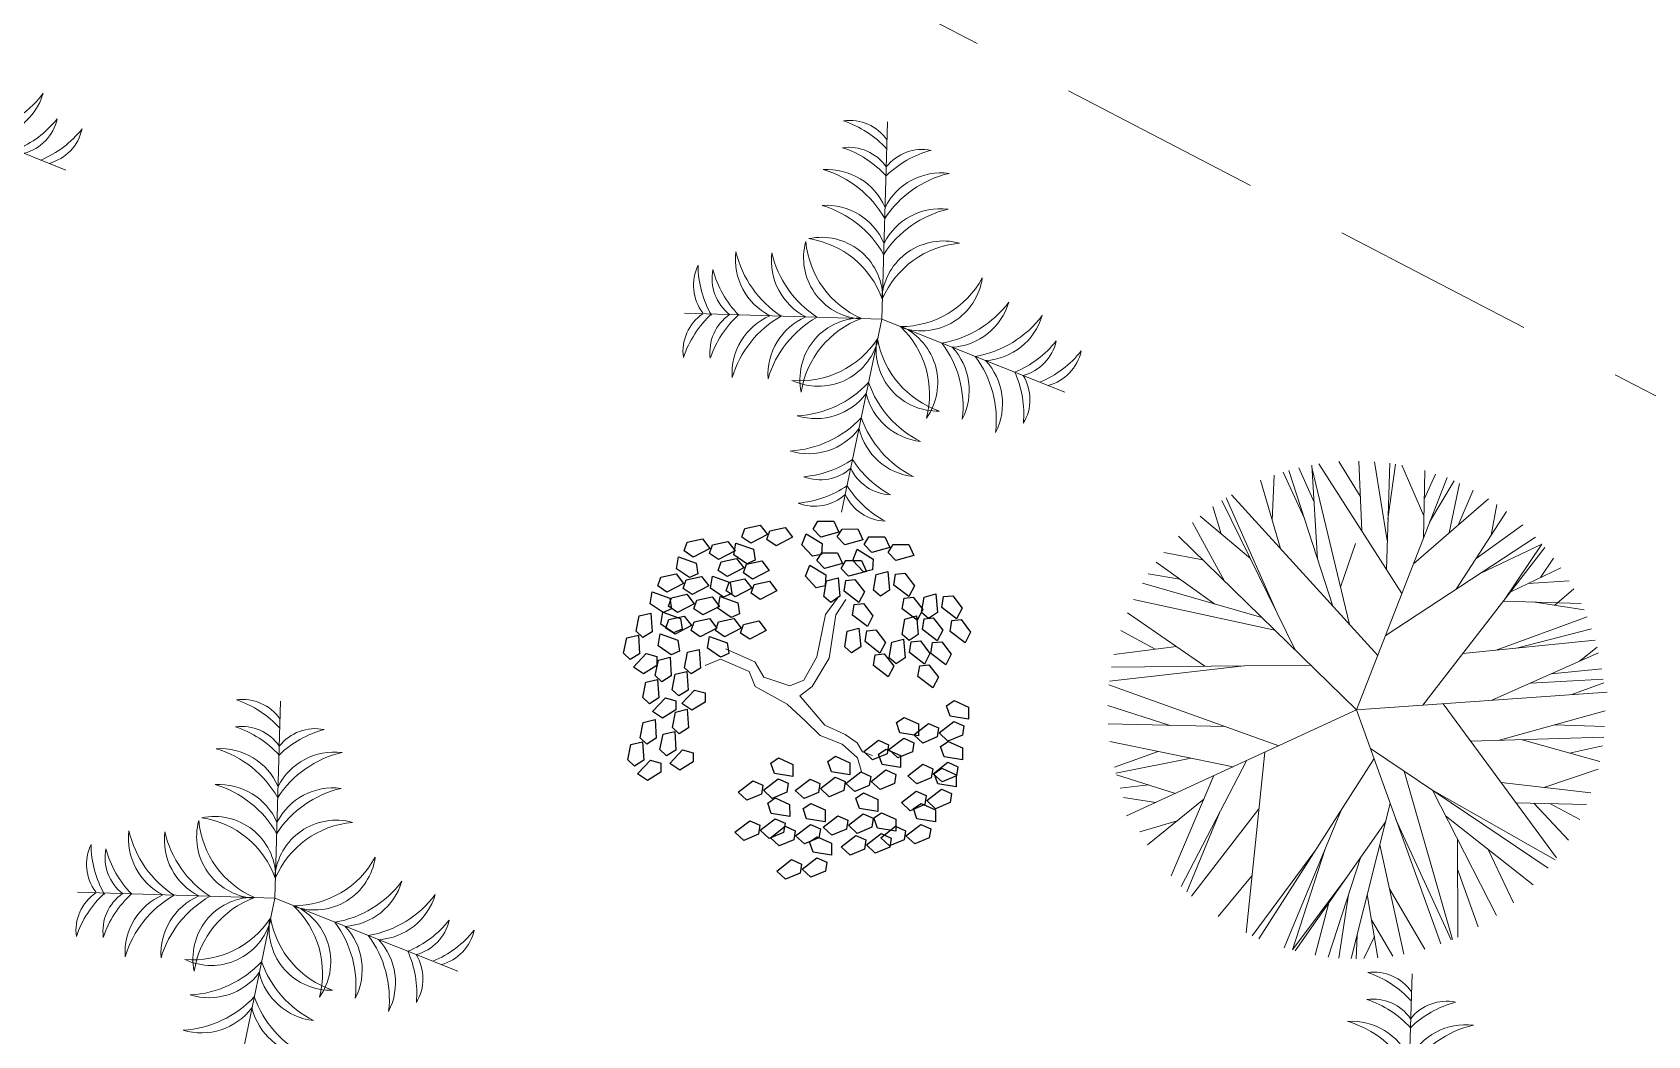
# Model space of a CAD drawing. Header units: millimetres. Extents: x 997 to 4249, y 599 to 1440.
# Drawn here: x 1678.19 to 1703.17, y 803.02 to 818.53 of the extents above; entities that cross this region are included whole.
import ezdxf

# ---------------------------------------------------------------- set-up
doc = ezdxf.new("R2010")
doc.units = ezdxf.units.MM
doc.linetypes.add('Continuo', pattern=[0])
doc.linetypes.add('DASHED', pattern=[19.05, 12.7, -6.35])
doc.layers.add('cercas existentes', color=18, linetype='Continuous')
doc.layers.add('taludes', color=9, linetype='Continuous')

# ---------------------------------------------------------------- blocks, each defined once
blk = doc.blocks.new('L', base_point=(1.3683, 0.5913))
at = {"linetype": 'Continuo'}
for p, q in [((1.2809, 0.65), (1.3117, 0.675)), ((1.2937, 0.5998), (1.2809, 0.65)), ((1.3117, 0.675), (1.3419, 0.6213)), ((1.2753, 0.5668), (1.3061, 0.5917)), ((1.3225, 0.5909), (1.2937, 0.5998)), ((1.3061, 0.5917), (1.3362, 0.538)), ((1.3419, 0.6213), (1.3225, 0.5909)), ((1.2881, 0.5166), (1.2753, 0.5668)), ((1.3362, 0.538), (1.3169, 0.5076)), ((1.337, 0.4891), (1.3557, 0.5478)), ((1.3557, 0.5478), (1.3911, 0.5544)), ((1.3911, 0.5544), (1.4042, 0.5272)), ((1.3169, 0.5076), (1.2881, 0.5166)), ((1.3763, 0.4836), (1.337, 0.4891)), ((1.4042, 0.5272), (1.3763, 0.4836))]:
    blk.add_line(p, q, dxfattribs=at)
blk = doc.blocks.new('gtfoods1')
at = {"layer": 'taludes', "linetype": 'Continuous', "lineweight": 5}
for p, q in [((-245.746, 155.484, 12.071), (-248.58, 156.614, 12.071)), ((-233.038, 156.228, 12.071), (-233.13, 153.179, 12.071)), ((-236.179, 153.271, 12.071), (-233.13, 153.179, 12.071)), ((-233.75, 150.192, 12.071), (-233.13, 153.179, 12.071)), ((-230.296, 152.049, 12.071), (-233.13, 153.179, 12.071)), ((-242.425, 147.274, 12.071), (-242.517, 144.224, 12.071)), ((-245.566, 144.317, 12.071), (-242.517, 144.224, 12.071)), ((-243.138, 141.237, 12.071), (-242.517, 144.224, 12.071)), ((-239.683, 143.095, 12.071), (-242.517, 144.224, 12.071)), ((-224.929, 143.058, 12.071), (-225.021, 140.009, 12.071))]:
    blk.add_line(p, q, dxfattribs=at)
at = {"layer": 'taludes', "lineweight": 5, "extrusion": (-0.01642, -0.01246, 0.999788)}
for p, q in [((-226.39, 149.468, 12.094), (-226.479, 150.922, 12.111)), ((-225.086, 148.937, 12.109), (-226.369, 150.941, 12.113)), ((-225.729, 150.444, 12.117), (-226.059, 150.975, 12.118)), ((-225.705, 149.904, 12.111), (-225.753, 150.984, 12.124)), ((-225.311, 149.758, 12.116), (-225.51, 150.974, 12.127)), ((-225.325, 149.31, 12.11), (-225.274, 150.95, 12.131)), ((-225.301, 150.087, 12.12), (-225.183, 150.937, 12.132)), ((-224.745, 150.138, 12.13), (-225.085, 150.92, 12.134)), ((-226.965, 149.633, 12.087), (-227.272, 150.687, 12.095)), ((-227.09, 150.064, 12.09), (-227.061, 150.768, 12.099)), ((-226.594, 150.098, 12.099), (-226.919, 150.815, 12.102)), ((-226.153, 148.74, 12.089), (-226.835, 150.839, 12.104)), ((-226.444, 150.349, 12.104), (-226.678, 150.88, 12.107)), ((-225.896, 148.457, 12.09), (-226.477, 150.887, 12.11)), ((-225.788, 147.137, 12.075), (-224.387, 150.728, 12.143)), ((-224.752, 149.793, 12.125), (-224.731, 150.836, 12.138)), ((-224.74, 150.397, 12.133), (-224.564, 150.784, 12.141)), ((-224.656, 150.04, 12.13), (-224.279, 150.676, 12.144)), ((-227.039, 148.687, 12.074), (-227.804, 150.414, 12.083)), ((-225.46, 147.977, 12.091), (-227.72, 150.464, 12.085)), ((-224.907, 149.396, 12.118), (-223.747, 150.398, 12.149)), ((-224.353, 149.874, 12.133), (-224.192, 150.638, 12.145)), ((-224.215, 149.994, 12.136), (-223.981, 150.533, 12.147)), ((-227.878, 149.858, 12.075), (-228.007, 150.281, 12.078)), ((-226.729, 148.055, 12.071), (-227.868, 150.374, 12.081)), ((-224.244, 149.002, 12.124), (-223.466, 150.204, 12.151)), ((-223.703, 149.838, 12.143), (-223.615, 150.312, 12.15)), ((-227.827, 149.127, 12.066), (-228.323, 150.032, 12.069)), ((-227.428, 149.479, 12.077), (-228.204, 150.132, 12.073)), ((-223.935, 149.48, 12.135), (-223.214, 149.996, 12.153)), ((-225.788, 147.137, 12.075), (-228.542, 149.825, 12.063)), ((-226.034, 149.032, 12.095), (-225.803, 149.71, 12.107)), ((-225.342, 148.28, 12.097), (-223.02, 149.808, 12.154)), ((-224.76, 147.21, 12.093), (-222.873, 149.647, 12.154)), ((-223.876, 149.245, 12.133), (-222.919, 149.7, 12.154)), ((-222.919, 149.7, 12.154), (-223.514, 148.819, 12.133)), ((-227.976, 148.773, 12.059), (-228.886, 149.419, 12.053)), ((-228.166, 149.458, 12.065), (-228.767, 149.573, 12.056)), ((-222.941, 149.184, 12.147), (-222.74, 149.483, 12.154)), ((-228.517, 149.157, 12.055), (-229.009, 149.242, 12.048)), ((-223.403, 148.963, 12.137), (-222.63, 149.333, 12.154)), ((-227.249, 148.563, 12.069), (-229.099, 149.096, 12.045)), ((-223.133, 149.092, 12.143), (-222.499, 149.132, 12.154)), ((-222.722, 148.755, 12.146), (-222.427, 149.008, 12.154)), ((-228.132, 147.811, 12.045), (-229.33, 148.64, 12.036)), ((-227.05, 148.368, 12.07), (-229.237, 148.842, 12.04)), ((-223.514, 148.819, 12.133), (-222.312, 148.784, 12.153)), ((-223.059, 148.806, 12.141), (-222.267, 148.686, 12.152)), ((-223.629, 148.06, 12.122), (-222.22, 148.575, 12.152)), ((-223.294, 148.094, 12.128), (-222.151, 148.391, 12.15)), ((-228.902, 148.074, 12.036), (-229.434, 148.365, 12.03)), ((-224.142, 148.009, 12.113), (-222.095, 148.214, 12.149)), ((-228.571, 148.115, 12.041), (-229.538, 147.995, 12.024)), ((-223.696, 147.286, 12.111), (-222.043, 148.019, 12.147)), ((-222.337, 147.889, 12.141), (-222.065, 148.105, 12.148)), ((-227.526, 147.818, 12.055), (-229.609, 147.583, 12.018)), ((-226.496, 147.828, 12.072), (-229.578, 147.796, 12.021)), ((-222.777, 147.694, 12.131), (-221.994, 147.774, 12.145)), ((-226.991, 146.582, 12.048), (-229.616, 147.522, 12.017)), ((-225.788, 147.137, 12.075), (-221.913, 147.412, 12.142)), ((-223.098, 147.551, 12.124), (-221.971, 147.613, 12.144)), ((-222.458, 147.373, 12.133), (-221.963, 147.553, 12.143)), ((-228.668, 146.898, 12.025), (-229.634, 147.207, 12.013)), ((-224.445, 147.232, 12.098), (-222.694, 144.85, 12.097)), ((-227.82, 146.879, 12.038), (-229.629, 146.919, 12.009)), ((-225.788, 147.137, 12.075), (-229.342, 145.497, 11.996)), ((-225.788, 147.137, 12.075), (-224.482, 143.518, 12.051)), ((-223.597, 146.664, 12.105), (-221.941, 147.121, 12.138)), ((-222.723, 146.906, 12.122), (-221.95, 146.878, 12.135)), ((-227.697, 146.256, 12.033), (-229.603, 146.646, 12.006)), ((-224.018, 146.652, 12.098), (-221.964, 146.715, 12.133)), ((-223.225, 146.676, 12.111), (-222.025, 146.337, 12.127)), ((-228.856, 146.493, 12.017), (-229.531, 146.249, 12.002)), ((-227.205, 146.483, 12.044), (-227.495, 143.69, 12.004)), ((-225.573, 146.54, 12.071), (-222.821, 144.688, 12.093)), ((-222.492, 146.469, 12.121), (-221.981, 146.583, 12.131)), ((-228.343, 146.388, 12.024), (-229.509, 146.16, 12.002)), ((-227.491, 146.351, 12.037), (-228.497, 144.406, 11.996)), ((-225.516, 146.383, 12.07), (-227.297, 143.598, 12.006)), ((-225.05, 146.188, 12.075), (-224.301, 143.588, 12.055)), ((-222.888, 145.936, 12.108), (-222.051, 146.221, 12.125)), ((-228.585, 145.846, 12.013), (-229.501, 146.131, 12.001)), ((-229.004, 145.977, 12.008), (-229.44, 145.928, 12)), ((-227.993, 146.12, 12.026), (-228.656, 144.573, 11.996)), ((-224.614, 145.895, 12.079), (-222.717, 144.82, 12.097)), ((-224.614, 145.895, 12.079), (-223.62, 143.959, 12.071)), ((-223.549, 146.013, 12.098), (-222.162, 145.852, 12.119)), ((-228.89, 145.706, 12.006), (-229.389, 145.784, 11.999)), ((-228.149, 145.755, 12.019), (-229.018, 145.049, 11.996)), ((-225.266, 145.689, 12.066), (-225.87, 143.291, 12.026)), ((-223.32, 145.702, 12.098), (-222.23, 145.673, 12.115)), ((-223.044, 145.695, 12.102), (-222.51, 145.123, 12.104)), ((-222.798, 145.688, 12.106), (-222.333, 145.444, 12.111)), ((-228.563, 145.419, 12.008), (-229.14, 145.25, 11.996)), ((-227.908, 145.545, 12.02), (-228.411, 144.323, 11.997)), ((-227.296, 145.606, 12.031), (-228.34, 144.259, 11.997)), ((-226.018, 145.598, 12.052), (-226.907, 143.456, 12.011)), ((-225.335, 145.412, 12.061), (-226.737, 143.409, 12.013)), ((-225.177, 145.444, 12.064), (-224.321, 143.58, 12.055)), ((-224.412, 145.501, 12.077), (-223.054, 144.43, 12.086)), ((-226.43, 144.953, 12.037), (-227.4, 143.644, 12.005)), ((-226.272, 144.987, 12.04), (-226.779, 143.428, 12.013)), ((-225.426, 145.053, 12.055), (-225.057, 143.36, 12.04)), ((-224.226, 145.138, 12.076), (-224.222, 143.623, 12.057)), ((-223.751, 144.98, 12.082), (-223.358, 144.154, 12.078)), ((-225.718, 144.866, 12.048), (-226.226, 143.315, 12.02)), ((-224.225, 144.675, 12.07), (-223.905, 143.782, 12.064)), ((-227.403, 144.577, 12.017), (-227.928, 143.941, 12)), ((-225.952, 144.531, 12.04), (-226.779, 143.428, 12.013)), ((-226.216, 144.154, 12.031), (-226.428, 143.344, 12.017)), ((-225.91, 144.28, 12.037), (-226.063, 143.3, 12.023)), ((-225.62, 144.281, 12.042), (-225.455, 143.304, 12.033)), ((-225.277, 144.371, 12.049), (-224.733, 143.437, 12.046)), ((-225.779, 143.651, 12.032), (-225.792, 143.29, 12.027)), ((-225.555, 143.893, 12.038), (-225.223, 143.331, 12.037)), ((-225.511, 143.633, 12.036), (-225.672, 143.292, 12.029))]:
    blk.add_line(p, q, dxfattribs=at)
at = {"layer": 'taludes', "linetype": 'Continuo', "lineweight": 5, "extrusion": (-0.012368, -0.016489, 0.999788)}
for p, q in [((-233.997, 148.612, 12.097), (-233.815, 148.863, 12.103)), ((-233.838, 148.607, 12.099), (-233.686, 148.845, 12.104)), ((-234.133, 147.955, 12.084), (-233.997, 148.612, 12.097)), ((-233.945, 147.936, 12.086), (-233.838, 148.607, 12.099)), ((-235.623, 147.921, 12.065), (-235.858, 147.821, 12.061)), ((-235.181, 147.732, 12.068), (-235.623, 147.921, 12.065)), ((-235.09, 147.878, 12.071), (-235.546, 148.081, 12.069)), ((-234.332, 147.597, 12.076), (-234.133, 147.955, 12.084)), ((-234.205, 147.499, 12.076), (-233.945, 147.936, 12.086)), ((-235.087, 147.5, 12.065), (-235.181, 147.732, 12.068)), ((-234.953, 147.644, 12.069), (-235.09, 147.878, 12.071)), ((-234.552, 147.51, 12.072), (-234.953, 147.644, 12.069)), ((-234.59, 147.227, 12.067), (-235.087, 147.5, 12.065)), ((-234.552, 147.51, 12.072), (-234.332, 147.597, 12.076)), ((-234.397, 147.356, 12.071), (-234.205, 147.499, 12.076)), ((-234.59, 147.227, 12.067), (-234.309, 146.962, 12.066)), ((-234.397, 147.356, 12.071), (-234.007, 146.899, 12.068)), ((-234.309, 146.962, 12.066), (-234.084, 146.739, 12.065)), ((-234.007, 146.899, 12.068), (-233.693, 146.754, 12.07)), ((-234.084, 146.739, 12.065), (-233.741, 146.607, 12.067)), ((-233.693, 146.754, 12.07), (-233.509, 146.626, 12.07)), ((-233.741, 146.607, 12.067), (-233.502, 146.397, 12.066)), ((-233.509, 146.626, 12.07), (-233.427, 146.489, 12.069)), ((-233.502, 146.397, 12.066), (-233.437, 146.165, 12.063)), ((-233.427, 146.489, 12.069), (-233.27, 146.43, 12.07))]:
    blk.add_line(p, q, dxfattribs=at)
at = {"layer": 'taludes', "linetype": 'DASHED', "lineweight": 5, "ltscale": 0.25}
blk.add_lwpolyline([(0, 0), (-166.893, 120.779), (-198.481, 138.664), (-206.292, 144.271), (-240.409, 161.989), (-250.491, 162.784), (-255.881, 164.617), (-262.783, 165.519), (-267.413, 167.477), (-278.409, 170.104), (-300.406, 173.297), (-310.753, 169.861), (-320.828, 172.706), (-341.375, 180.171)], dxfattribs=at)
at = {"layer": 'taludes', "linetype": 'Continuous', "lineweight": 5}
for centre, radius, start, end in [((-247.408, 157.649, 12.071), 1.635, 279.638, 323.3034), ((-247.033, 156.947, 12.071), 0.975, 273.5157, 343.6605), ((-247.125, 157.259, 12.071), 1.585, 292.3431, 321.6462), ((-246.57, 156.424, 12.071), 0.704, 284.5568, 347.8912), ((-233.626, 155.548, 12.071), 0.704, 34.5568, 97.8912), ((-234.222, 154.741, 12.071), 1.585, 42.3431, 71.6462), ((-246.738, 157.105, 12.071), 1.585, 292.3431, 321.6462), ((-246.184, 156.269, 12.071), 0.704, 284.5568, 347.8912), ((-233.639, 155.132, 12.071), 0.704, 34.5568, 97.8912), ((-234.234, 154.325, 12.071), 1.585, 42.3431, 71.6462), ((-231.958, 154.257, 12.071), 1.585, 104.8875, 134.1905), ((-232.504, 155.098, 12.071), 0.704, 78.6425, 141.9769), ((-233.972, 154.518, 12.071), 0.975, 23.5157, 93.6605), ((-234.504, 153.926, 12.071), 1.635, 29.638, 73.3034), ((-231.713, 153.841, 12.071), 1.635, 103.2303, 146.8956), ((-232.209, 154.465, 12.071), 0.975, 82.8731, 153.0179), ((-233.989, 153.964, 12.071), 0.975, 23.5157, 93.6605), ((-234.521, 153.371, 12.071), 1.635, 29.638, 73.3034), ((-232.225, 153.91, 12.071), 0.975, 82.8731, 153.0179), ((-231.73, 153.287, 12.071), 1.635, 103.2303, 146.8956), ((-234.063, 153.493, 12.071), 0.951, 1.6928, 101.9014), ((-234.473, 153.001, 12.071), 1.438, 19.9333, 81.4546), ((-232.18, 153.436, 12.071), 0.951, 74.6323, 174.8409), ((-234.416, 154.1, 12.071), 0.975, 172.8731, 243.0179), ((-233.792, 154.595, 12.071), 1.635, 193.2303, 236.8956), ((-233.862, 154.083, 12.071), 0.975, 172.8731, 243.0179), ((-233.238, 154.579, 12.071), 1.635, 193.2303, 236.8956), ((-233.387, 154.129, 12.071), 0.951, 164.6323, 264.8409), ((-232.871, 154.508, 12.071), 1.438, 185.079, 246.6004), ((-231.801, 152.92, 12.071), 1.438, 95.079, 156.6004), ((-235.337, 153.704, 12.071), 0.704, 154.0494, 217.3837), ((-234.385, 154.021, 12.071), 1.585, 180.2943, 209.5974), ((-235.049, 153.805, 12.071), 0.704, 168.6425, 231.9769), ((-234.208, 154.351, 12.071), 1.585, 194.8875, 224.1905), ((-232.838, 154.502, 12.071), 1.438, 269.9333, 331.4546), ((-232.516, 153.948, 12.071), 0.951, 251.6928, 351.9014), ((-232.474, 154.42, 12.071), 1.635, 279.638, 323.3034), ((-232.099, 153.717, 12.071), 0.975, 273.5157, 343.6605), ((-235.499, 152.683, 12.071), 0.704, 124.5568, 187.8912), ((-234.692, 152.087, 12.071), 1.585, 132.3431, 161.6462), ((-235.083, 152.67, 12.071), 0.704, 124.5568, 187.8912), ((-234.276, 152.074, 12.071), 1.585, 132.3431, 161.6462), ((-234.47, 152.337, 12.071), 0.975, 113.5157, 183.6605), ((-233.877, 151.805, 12.071), 1.635, 119.638, 163.3034), ((-233.915, 152.32, 12.071), 0.975, 113.5157, 183.6605), ((-233.322, 151.788, 12.071), 1.635, 119.638, 163.3034), ((-233.444, 152.246, 12.071), 0.951, 91.6928, 191.9014), ((-232.952, 151.836, 12.071), 1.438, 109.9333, 171.4546), ((-231.958, 154.214, 12.071), 1.635, 279.638, 323.3034), ((-231.583, 153.512, 12.071), 0.975, 273.5157, 343.6605), ((-233.828, 152.018, 12.071), 1.438, 345.079, 46.6004), ((-233.214, 152.198, 12.071), 0.951, 324.6323, 64.8409), ((-234.394, 153.665, 12.071), 1.438, 265.079, 326.6004), ((-234.11, 153.091, 12.071), 0.951, 244.6323, 344.8409), ((-232.266, 152.708, 12.071), 0.951, 171.6928, 271.9014), ((-231.777, 153.121, 12.071), 1.438, 189.9333, 251.4546), ((-233.507, 151.827, 12.071), 1.635, 353.2303, 36.8956), ((-232.752, 152.079, 12.071), 0.975, 332.8731, 43.0179), ((-231.675, 153.825, 12.071), 1.585, 292.3431, 321.6462), ((-231.121, 152.989, 12.071), 0.704, 284.5568, 347.8912), ((-231.288, 153.67, 12.071), 1.585, 292.3431, 321.6462), ((-230.734, 152.835, 12.071), 0.704, 284.5568, 347.8912), ((-232.992, 151.621, 12.071), 1.635, 353.2303, 36.8956), ((-232.236, 151.873, 12.071), 0.975, 332.8731, 43.0179), ((-234.527, 153.316, 12.071), 1.635, 273.2303, 316.8956), ((-231.794, 152.748, 12.071), 1.635, 199.638, 243.3034), ((-232.518, 151.709, 12.071), 1.585, 354.8875, 24.1905), ((-231.541, 151.934, 12.071), 0.704, 328.6425, 31.9769), ((-234.148, 152.616, 12.071), 0.975, 252.8731, 323.0179), ((-232.421, 152.257, 12.071), 0.975, 193.5157, 263.6605), ((-234.64, 152.772, 12.071), 1.635, 273.2303, 316.8956), ((-231.907, 152.205, 12.071), 1.635, 199.638, 243.3034), ((-234.261, 152.072, 12.071), 0.975, 252.8731, 323.0179), ((-232.533, 151.713, 12.071), 0.975, 193.5157, 263.6605), ((-234.471, 152.321, 12.071), 1.585, 274.8875, 304.1905), ((-232.241, 151.858, 12.071), 1.585, 212.3431, 241.6462), ((-234.08, 151.398, 12.071), 0.704, 248.6425, 311.9769), ((-232.968, 151.167, 12.071), 0.704, 204.5568, 267.8912), ((-234.556, 151.914, 12.071), 1.585, 274.8875, 304.1905), ((-234.164, 150.99, 12.071), 0.704, 248.6425, 311.9769), ((-233.053, 150.759, 12.071), 0.704, 204.5568, 267.8912), ((-232.326, 151.451, 12.071), 1.585, 212.3431, 241.6462), ((-243.013, 146.594, 12.071), 0.704, 34.5568, 97.8912), ((-243.609, 145.787, 12.071), 1.585, 42.3431, 71.6462), ((-243.026, 146.178, 12.071), 0.704, 34.5568, 97.8912), ((-243.622, 145.371, 12.071), 1.585, 42.3431, 71.6462), ((-241.345, 145.302, 12.071), 1.585, 104.8875, 134.1905), ((-241.891, 146.143, 12.071), 0.704, 78.6425, 141.9769), ((-243.359, 145.564, 12.071), 0.975, 23.5157, 93.6605), ((-243.891, 144.971, 12.071), 1.635, 29.638, 73.3034), ((-241.101, 144.887, 12.071), 1.635, 103.2303, 146.8956), ((-241.596, 145.511, 12.071), 0.975, 82.8731, 153.0179), ((-243.376, 145.009, 12.071), 0.975, 23.5157, 93.6605), ((-243.908, 144.417, 12.071), 1.635, 29.638, 73.3034), ((-241.117, 144.332, 12.071), 1.635, 103.2303, 146.8956), ((-241.613, 144.956, 12.071), 0.975, 82.8731, 153.0179), ((-242.774, 145.174, 12.071), 0.951, 164.6323, 264.8409), ((-242.258, 145.554, 12.071), 1.438, 185.079, 246.6004), ((-243.45, 144.538, 12.071), 0.951, 1.6928, 101.9014), ((-243.86, 144.046, 12.071), 1.438, 19.9333, 81.4546), ((-241.567, 144.481, 12.071), 0.951, 74.6323, 174.8409), ((-241.188, 143.965, 12.071), 1.438, 95.079, 156.6004), ((-243.803, 145.146, 12.071), 0.975, 172.8731, 243.0179), ((-243.18, 145.641, 12.071), 1.635, 193.2303, 236.8956), ((-243.249, 145.129, 12.071), 0.975, 172.8731, 243.0179), ((-242.625, 145.624, 12.071), 1.635, 193.2303, 236.8956), ((-244.724, 144.75, 12.071), 0.704, 154.0494, 217.3837), ((-243.772, 145.066, 12.071), 1.585, 180.2943, 209.5974), ((-244.436, 144.85, 12.071), 0.704, 168.6425, 231.9769), ((-243.595, 145.396, 12.071), 1.585, 194.8875, 224.1905), ((-242.226, 145.547, 12.071), 1.438, 269.9333, 331.4546), ((-241.903, 144.994, 12.071), 0.951, 251.6928, 351.9014), ((-241.861, 145.465, 12.071), 1.635, 279.638, 323.3034), ((-241.486, 144.763, 12.071), 0.975, 273.5157, 343.6605), ((-244.886, 143.728, 12.071), 0.704, 124.5568, 187.8912), ((-244.08, 143.132, 12.071), 1.585, 132.3431, 161.6462), ((-244.47, 143.716, 12.071), 0.704, 124.5568, 187.8912), ((-243.664, 143.12, 12.071), 1.585, 132.3431, 161.6462), ((-243.857, 143.382, 12.071), 0.975, 113.5157, 183.6605), ((-243.264, 142.85, 12.071), 1.635, 119.638, 163.3034), ((-243.302, 143.366, 12.071), 0.975, 113.5157, 183.6605), ((-242.709, 142.834, 12.071), 1.635, 119.638, 163.3034), ((-242.831, 143.291, 12.071), 0.951, 91.6928, 191.9014), ((-242.339, 142.882, 12.071), 1.438, 109.9333, 171.4546), ((-241.345, 145.26, 12.071), 1.635, 279.638, 323.3034), ((-240.97, 144.557, 12.071), 0.975, 273.5157, 343.6605), ((-243.781, 144.71, 12.071), 1.438, 265.079, 326.6004), ((-241.164, 144.167, 12.071), 1.438, 189.9333, 251.4546), ((-243.215, 143.064, 12.071), 1.438, 345.079, 46.6004), ((-242.601, 143.244, 12.071), 0.951, 324.6323, 64.8409), ((-243.497, 144.136, 12.071), 0.951, 244.6323, 344.8409), ((-241.653, 143.753, 12.071), 0.951, 171.6928, 271.9014), ((-242.895, 142.872, 12.071), 1.635, 353.2303, 36.8956), ((-242.139, 143.124, 12.071), 0.975, 332.8731, 43.0179), ((-242.379, 142.667, 12.071), 1.635, 353.2303, 36.8956), ((-241.062, 144.87, 12.071), 1.585, 292.3431, 321.6462), ((-240.508, 144.034, 12.071), 0.704, 284.5568, 347.8912), ((-240.675, 144.716, 12.071), 1.585, 292.3431, 321.6462), ((-240.121, 143.88, 12.071), 0.704, 284.5568, 347.8912), ((-241.624, 142.919, 12.071), 0.975, 332.8731, 43.0179), ((-241.905, 142.755, 12.071), 1.585, 354.8875, 24.1905), ((-243.914, 144.361, 12.071), 1.635, 273.2303, 316.8956), ((-241.181, 143.794, 12.071), 1.635, 199.638, 243.3034), ((-240.928, 142.98, 12.071), 0.704, 328.6425, 31.9769), ((-243.535, 143.661, 12.071), 0.975, 252.8731, 323.0179), ((-241.808, 143.302, 12.071), 0.975, 193.5157, 263.6605), ((-225.517, 142.378, 12.071), 0.704, 34.5568, 97.8912), ((-226.113, 141.571, 12.071), 1.585, 42.3431, 71.6462), ((-244.027, 143.818, 12.071), 1.635, 273.2303, 316.8956), ((-241.294, 143.25, 12.071), 1.635, 199.638, 243.3034), ((-225.53, 141.962, 12.071), 0.704, 34.5568, 97.8912), ((-226.125, 141.155, 12.071), 1.585, 42.3431, 71.6462), ((-243.648, 143.118, 12.071), 0.975, 252.8731, 323.0179), ((-241.921, 142.759, 12.071), 0.975, 193.5157, 263.6605), ((-223.849, 141.086, 12.071), 1.585, 104.8875, 134.1905), ((-224.395, 141.928, 12.071), 0.704, 78.6425, 141.9769), ((-225.863, 141.348, 12.071), 0.975, 23.5157, 93.6605), ((-226.395, 140.756, 12.071), 1.635, 29.638, 73.3034), ((-223.605, 140.671, 12.071), 1.635, 103.2303, 146.8956), ((-224.1, 141.295, 12.071), 0.975, 82.8731, 153.0179)]:
    blk.add_arc(centre, radius, start, end, dxfattribs=at)
at = {"layer": 'taludes', "linetype": 'Continuo', "lineweight": 5, "extrusion": (-0.012368, -0.016489, 0.999788)}
for p, xscale, yscale, zscale, rotation in [((-276.854, -20.397, 12.538), 4.693247904986873, 4.693247904986873, 4.693247904986873, 292.8731664010561), ((-277.659, -21.061, 12.538), 4.693247905292083, 4.693247905292083, 4.693247905292083, 305.0710582407918), ((-276.079, -20.116, 12.538), 4.693247904986873, 4.693247904986873, 4.693247904986873, 292.8731664010561), ((-278.242, -21.766, 12.538), 4.693247905292083, 4.693247905292083, 4.693247905292083, 305.0710582407918), ((-276.516, -20.752, 12.538), 4.693247904986873, 4.693247904986873, 4.693247904986873, 292.8731664010561), ((-277.641, -21.691, 12.538), 4.693247905292083, 4.693247905292083, 4.693247905292083, 305.0710582407918), ((-275.651, -20.525, 12.538), 4.693247905158423, 4.693247905158423, 4.693247905158423, 240.0875733262941), ((-278.243, -22.443, 12.538), 4.693247905292083, 4.693247905292083, 4.693247905292083, 305.0710582407918), ((-277.356, -21.87, 12.538), 4.693247905292083, 4.693247905292083, 4.693247905292083, 305.0710582407918), ((-276.209, -21.064, 12.538), 4.693247905158423, 4.693247905158423, 4.693247905158423, 240.0875733262941), ((-277.923, -22.597, 12.538), 4.693247905292083, 4.693247905292083, 4.693247905292083, 305.0710582407918), ((-274.85, -20.358, 12.538), 4.693247905158423, 4.693247905158423, 4.693247905158423, 240.0875733262941), ((-278.202, -23.206, 12.538), 4.693247905007419, 4.693247905007419, 4.693247905007419, 11.23182489907098), ((-274.885, -20.811, 12.538), 4.693247905158423, 4.693247905158423, 4.693247905158423, 240.0875733262941), ((-277.753, -22.89, 12.538), 4.693247905292083, 4.693247905292083, 4.693247905292083, 305.0710582407918), ((-277.118, -22.461, 12.538), 4.693247905292083, 4.693247905292083, 4.693247905292083, 305.0710582407918), ((-275.483, -21.494, 12.538), 4.693247905158423, 4.693247905158423, 4.693247905158423, 240.0875733262941), ((-277.265, -23.207, 12.538), 4.693247905007419, 4.693247905007419, 4.693247905007419, 11.23182489907098), ((-274.83, -21.217, 12.538), 4.693247905158423, 4.693247905158423, 4.693247905158423, 240.0875733262941), ((-277.554, -23.575, 12.538), 4.693247905007419, 4.693247905007419, 4.693247905007419, 11.23182489907098), ((-276.86, -24.06, 12.538), 4.693247905007419, 4.693247905007419, 4.693247905007419, 11.23182489907098), ((-274.067, -21.473, 12.538), 4.693247904105663, 4.693247904105663, 4.693247904105663, 135.1959007807611), ((-277.162, -24.486, 12.538), 4.693247905007419, 4.693247905007419, 4.693247905007419, 11.23182489907098), ((-274.532, -22.145, 12.538), 4.693247904105663, 4.693247904105663, 4.693247904105663, 135.1959007807611), ((-273.762, -22.033, 12.538), 4.693247904105663, 4.693247904105663, 4.693247904105663, 135.1959007807611), ((-275.71, -23.813, 12.538), 4.693247904105663, 4.693247904105663, 4.693247904105663, 135.1959007807611), ((-275.019, -23.262, 12.538), 4.693247904105663, 4.693247904105663, 4.693247904105663, 135.1959007807611), ((-274.458, -22.703, 12.538), 4.693247904105663, 4.693247904105663, 4.693247904105663, 135.1959007807611), ((-273.593, -22.425, 12.538), 4.693247904105663, 4.693247904105663, 4.693247904105663, 135.1959007807611), ((-275.377, -24.337, 12.538), 4.693247904105663, 4.693247904105663, 4.693247904105663, 135.1959007807611), ((-274.888, -24.077, 12.538), 4.693247904105663, 4.693247904105663, 4.693247904105663, 135.1959007807611), ((-274.334, -23.457, 12.538), 4.693247904105663, 4.693247904105663, 4.693247904105663, 135.1959007807611), ((-273.523, -23.053, 12.538), 4.693247904105663, 4.693247904105663, 4.693247904105663, 135.1959007807611), ((-273.927, -23.534, 12.538), 4.693247904105663, 4.693247904105663, 4.693247904105663, 135.1959007807611), ((-274.499, -24.43, 12.538), 4.693247904105663, 4.693247904105663, 4.693247904105663, 135.1959007807611)]:
    blk.add_blockref('L', p, dxfattribs=dict(at, xscale=xscale, yscale=yscale, zscale=zscale, rotation=rotation))

msp = doc.modelspace()

# ---------------------------------------------------------------- block references
at = {"layer": 'cercas existentes', "color": 1}
msp.add_blockref('gtfoods1', (1924.454, 660.921), dxfattribs=at)

doc.saveas('drawing.dxf')
